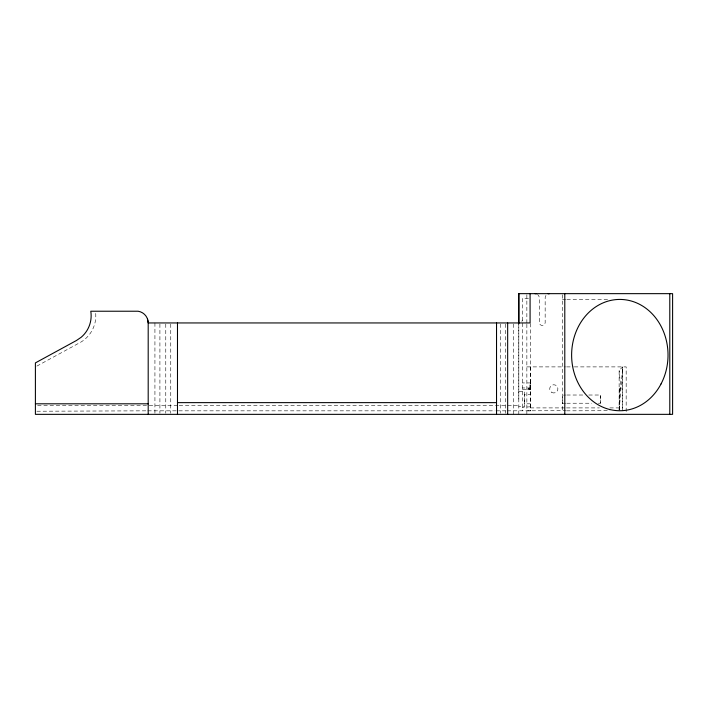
<?xml version="1.0" encoding="UTF-8"?>
<svg xmlns="http://www.w3.org/2000/svg" width="708" height="708" viewBox="0 0 708 708"><rect width="100%" height="100%" fill="white"/><g stroke="black" fill="none" stroke-linecap="round" stroke-linejoin="round"><path stroke-width="0.53" stroke-dasharray="3.54 2.66" d="M518.805 399.117L518.805 324.414M565.71 403.224L562.444 403.224L562.444 395.161L565.71 395.02M622.659 410.844L622.659 366.894L619.137 370.408L619.137 410.826M530.513 403.808L524.663 403.808L524.663 394.427L530.513 394.427M598.357 403.224L600.534 403.224L600.534 395.02L588.56 395.02M530.407 389.32L530.513 382.931L522.309 382.931M619.58 388.86L619.137 407.905L608.181 407.905M619.181 409.728L620.022 388.86M530.115 389.32L530.513 382.931L529.044 389.32M619.226 409.728L622.659 366.894L622.659 408.64M522.309 320.016L521.911 321.485M529.655 389.32L530.513 382.931M530.513 406.773L522.309 407.365M528.336 389.32L529.354 387.957L522.309 387.957M527.584 389.32L529.354 387.957M36.869 366.098L81.101 341.973A30.594 30.594 0 0 0 95.598 312.219M36.869 411.224L146.706 410.835M528.46 298.369L522.309 298.369L522.309 410.835M562.444 299.44L565.754 299.44M566.851 299.44L607.632 299.44M526.858 366.894L565.524 366.894M566.63 366.894L573.215 366.894M574.312 366.894L626.173 366.894L626.173 413.251M619.137 388.86L620.898 388.86L619.137 370.408M522.309 389.32L530.513 389.32M518.805 391.639L524.663 391.639L524.663 406.596L518.805 406.596M566.798 395.02L584.206 395.02M566.798 403.224L591.826 403.224M37.612 405.56L178.097 405.56M179.204 405.56L518.796 405.56M530.372 407.905L565.444 407.905M566.533 407.905L599.41 407.905M147.813 410.835L495.051 410.835M496.158 410.835L506.105 410.835M507.211 410.835L565.763 410.72M566.533 410.826L609.951 410.72M527.584 410.835L530.513 410.888L530.513 323.503M600.534 403.224L600.526 400.188M562.444 402.675L562.444 403.224M524.663 403.179L524.663 403.808M600.534 395.568L600.534 398.064M562.444 294.758L562.444 410.835M530.372 366.894L530.513 410.888M526.858 294.74L526.858 323.167M526.858 324.255L526.858 414.348M518.796 324.052L518.805 414.348M513.521 324.043L513.521 414.348M505.609 324.043L505.609 413.251M500.627 324.043L500.627 413.251M170.752 324.043L170.752 413.251M165.769 324.043L165.769 413.251M159.911 324.043L159.911 413.251M154.928 322.945L154.928 413.251M546.001 295.457A4.398 4.398 0 0 0 545.16 298.041L545.16 322.945A2.956 2.956 0 0 1 539.301 322.945L539.301 298.041A4.398 4.398 0 0 0 537.487 294.493M551.762 392.418A4.098 4.098 0 0 0 557.913 388.86A4.098 4.098 0 0 0 551.762 385.311A4.098 4.098 0 0 0 551.762 392.418"/><path stroke-width="1.06" d="M518.805 323.308L518.805 293.652L672.6 293.652L672.6 414.348L35.4 414.348L35.4 362.894L76.411 340.521L81.19 337.256A28.17 28.17 0 0 0 90.783 311.228L138.122 311.228A11.85 11.85 0 0 1 148.193 322.945L148.193 414.348M177.487 402.631L496.529 402.631M35.4 403.808L148.193 403.808M147.45 318.83L148.193 322.945L530.088 322.945L530.088 293.652M669.786 293.652L669.786 414.348M564.789 293.652L564.789 414.348M518.796 293.652L518.796 323.273M507.663 322.945L507.663 414.348M496.529 322.945L496.529 414.348M177.487 322.945L177.487 414.348M534.903 293.652A4.398 4.398 0 0 1 536.266 293.864M548.196 293.864A4.398 4.398 0 0 1 549.55 293.652M661.042 383.931A55.649 48.197 -90 0 0 620.854 299.44A55.649 48.197 -90 0 0 577.578 381.877A55.649 48.197 -90 0 0 661.042 383.931"/></g></svg>
